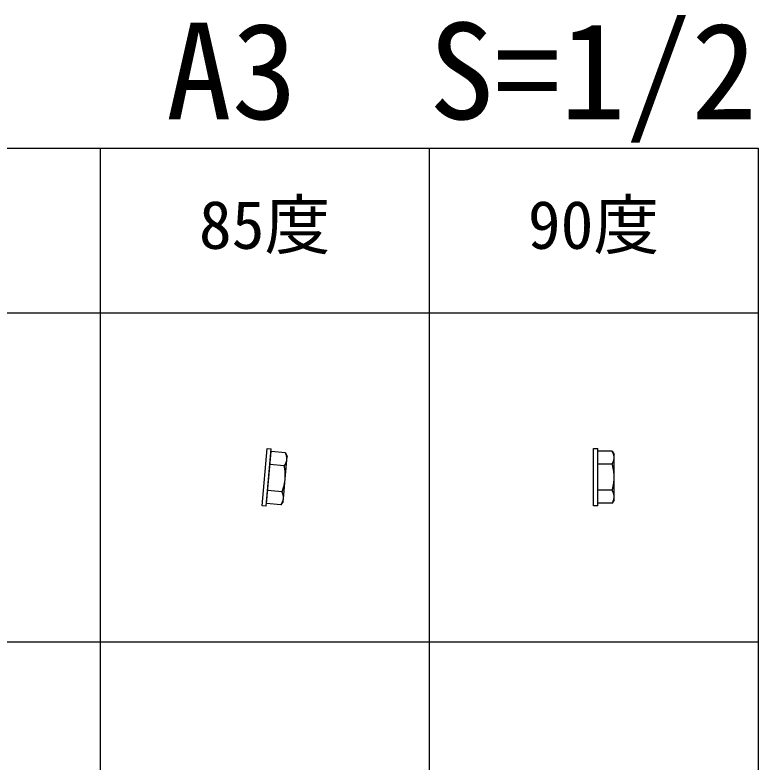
# Model space of a CAD drawing. Units: millimetres, scale not verified. Extents: x -390 to 390, y -176 to 193.
# Drawn here: x 299.6 to 390, y 101.4 to 192.2 of the extents above; entities that cross this region are included whole.
import ezdxf
from ezdxf.enums import TextEntityAlignment as Align

# ---------------------------------------------------------------- set-up
doc = ezdxf.new("R2010")
doc.units = ezdxf.units.MM
doc.header["$LTSCALE"] = 2
for name, color, linetype in [('0-0_0', 3, 'Continuous'), ('F-0', 4, 'Continuous'), ('F-E', 7, 'Continuous')]:
    doc.layers.add(name, color=color, linetype=linetype)
doc.styles.add('ＭＳ ゴシック', font='')
doc.styles.get('ＭＳ ゴシック').set_extended_font_data('MS Gothic')

msp = doc.modelspace()

# ---------------------------------------------------------------- linework, layer by layer
at = {"layer": '0-0_0'}
for p, q in [((329.695, 132.513), (330.305, 139.487)), ((330.193, 132.47), (330.803, 139.443)), ((330.221, 132.793), (330.775, 139.12)), ((330.305, 139.487), (330.803, 139.443)), ((332.523, 138.967), (330.775, 139.12)), ((332.523, 138.967), (332.73, 138.522)), ((370, 132.5), (370, 139.5)), ((370, 139.5), (370.5, 139.5)), ((370.5, 132.5), (370.5, 139.5)), ((372.254, 139.175), (370.5, 139.175)), ((370.5, 132.825), (370.5, 139.175)), ((372.254, 139.175), (372.5, 138.75)), ((332.49, 135.782), (332.73, 138.522)), ((372.5, 136), (372.5, 138.75)), ((332.384, 137.385), (330.636, 137.538)), ((372.254, 137.588), (370.5, 137.588)), ((332.283, 133.409), (332.49, 135.782)), ((372.5, 133.618), (372.5, 136)), ((372.254, 134.412), (370.5, 134.412)), ((332.107, 134.222), (330.36, 134.375)), ((372.5, 133.25), (372.5, 133.618)), ((331.969, 132.64), (330.221, 132.793)), ((332.251, 133.043), (331.969, 132.64)), ((332.251, 133.043), (332.283, 133.409)), ((372.254, 132.825), (370.5, 132.825)), ((372.5, 133.25), (372.254, 132.825)), ((330.193, 132.47), (329.695, 132.513)), ((370.5, 132.5), (370, 132.5))]:
    msp.add_line(p, q, dxfattribs=at)
for points in [[(332.584, 138.824), (332.576, 138.844), (332.568, 138.865), (332.559, 138.885), (332.541, 138.926), (332.523, 138.967)], [(372.328, 139.038), (372.318, 139.058), (372.308, 139.078), (372.298, 139.097), (372.276, 139.137), (372.254, 139.175)], [(372.5, 138.382), (372.5, 138.395), (372.5, 138.407), (372.499, 138.433), (372.498, 138.445), (372.498, 138.458), (372.497, 138.471), (372.496, 138.483), (372.493, 138.508), (372.492, 138.521), (372.49, 138.534), (372.489, 138.546), (372.487, 138.559), (372.485, 138.572), (372.483, 138.585), (372.48, 138.602), (372.476, 138.619), (372.473, 138.637), (372.469, 138.654), (372.465, 138.671), (372.461, 138.689), (372.457, 138.706), (372.452, 138.723), (372.447, 138.74), (372.442, 138.757), (372.436, 138.775), (372.431, 138.792), (372.425, 138.809), (372.419, 138.826), (372.413, 138.843), (372.406, 138.86), (372.399, 138.88), (372.391, 138.9), (372.383, 138.92), (372.374, 138.94), (372.365, 138.96), (372.356, 138.979), (372.347, 138.999), (372.338, 139.019), (372.328, 139.038)], [(332.384, 137.385), (332.401, 137.41), (332.418, 137.435), (332.434, 137.46), (332.451, 137.485), (332.466, 137.51), (332.482, 137.535), (332.496, 137.561), (332.511, 137.586), (332.525, 137.612), (332.539, 137.637), (332.552, 137.663), (332.564, 137.689), (332.577, 137.714), (332.583, 137.727), (332.588, 137.74), (332.594, 137.753), (332.599, 137.766), (332.605, 137.779), (332.61, 137.792), (332.619, 137.815), (332.627, 137.837), (332.635, 137.86), (332.642, 137.882), (332.646, 137.894), (332.649, 137.905), (332.653, 137.916), (332.656, 137.928), (332.662, 137.95), (332.665, 137.962), (332.668, 137.973), (332.671, 137.984), (332.673, 137.996), (332.676, 138.007), (332.678, 138.018), (332.68, 138.03), (332.682, 138.041), (332.686, 138.064), (332.688, 138.075), (332.69, 138.086)], [(332.698, 138.155), (332.699, 138.168), (332.7, 138.18), (332.701, 138.206), (332.702, 138.218), (332.702, 138.231), (332.703, 138.243), (332.703, 138.256), (332.702, 138.282), (332.702, 138.294), (332.702, 138.307), (332.701, 138.32), (332.7, 138.333), (332.7, 138.346), (332.699, 138.358), (332.697, 138.376), (332.695, 138.393), (332.693, 138.411), (332.691, 138.429), (332.689, 138.446), (332.686, 138.464), (332.683, 138.481), (332.68, 138.499), (332.676, 138.517), (332.673, 138.534), (332.669, 138.552), (332.665, 138.569), (332.661, 138.587), (332.656, 138.605), (332.652, 138.622), (332.647, 138.64), (332.641, 138.66), (332.634, 138.681), (332.628, 138.701), (332.621, 138.722), (332.614, 138.742), (332.607, 138.763), (332.6, 138.783), (332.592, 138.804), (332.584, 138.824)], [(332.69, 138.086), (332.692, 138.098), (332.693, 138.109), (332.694, 138.121), (332.696, 138.132), (332.697, 138.144), (332.698, 138.155)], [(372.254, 137.588), (372.269, 137.614), (372.284, 137.64), (372.298, 137.666), (372.312, 137.693), (372.325, 137.719), (372.338, 137.746), (372.351, 137.772), (372.363, 137.799), (372.375, 137.825), (372.386, 137.852), (372.397, 137.879), (372.407, 137.906), (372.417, 137.933), (372.422, 137.946), (372.427, 137.959), (372.431, 137.973), (372.436, 137.986), (372.44, 138), (372.444, 138.013), (372.451, 138.036), (372.457, 138.059), (372.463, 138.083), (372.468, 138.106), (372.471, 138.117), (372.473, 138.129), (372.476, 138.14), (372.478, 138.152), (372.482, 138.175), (372.484, 138.186), (372.486, 138.198), (372.487, 138.209), (372.489, 138.221), (372.491, 138.232), (372.492, 138.244), (372.493, 138.256), (372.494, 138.267), (372.496, 138.29), (372.497, 138.301), (372.498, 138.313)], [(372.498, 138.313), (372.498, 138.325), (372.499, 138.336), (372.499, 138.348), (372.5, 138.359), (372.5, 138.371), (372.5, 138.382)], [(332.49, 135.782), (332.496, 135.851), (332.501, 135.92), (332.504, 135.988), (332.506, 136.057), (332.508, 136.125), (332.509, 136.194), (332.508, 136.262), (332.507, 136.33), (332.505, 136.399), (332.502, 136.467), (332.498, 136.535), (332.493, 136.604), (332.488, 136.672), (332.481, 136.74), (332.474, 136.809), (332.466, 136.877), (332.458, 136.941), (332.449, 137.005), (332.439, 137.068), (332.429, 137.132), (332.408, 137.259), (332.384, 137.385)], [(372.5, 136), (372.5, 136.069), (372.498, 136.138), (372.495, 136.207), (372.492, 136.275), (372.488, 136.343), (372.482, 136.411), (372.476, 136.479), (372.469, 136.548), (372.461, 136.615), (372.452, 136.683), (372.442, 136.751), (372.431, 136.819), (372.42, 136.886), (372.407, 136.954), (372.394, 137.021), (372.38, 137.089), (372.366, 137.151), (372.352, 137.214), (372.337, 137.277), (372.322, 137.339), (372.289, 137.464), (372.254, 137.588)], [(332.107, 134.222), (332.153, 134.342), (332.196, 134.463), (332.217, 134.524), (332.237, 134.585), (332.257, 134.647), (332.276, 134.708), (332.296, 134.774), (332.315, 134.84), (332.333, 134.906), (332.351, 134.973), (332.367, 135.039), (332.383, 135.106), (332.398, 135.172), (332.412, 135.239), (332.425, 135.306), (332.437, 135.374), (332.448, 135.441), (332.459, 135.509), (332.468, 135.577), (332.476, 135.645), (332.484, 135.713), (332.49, 135.782)], [(372.254, 134.412), (372.289, 134.536), (372.322, 134.661), (372.337, 134.723), (372.352, 134.786), (372.366, 134.849), (372.38, 134.911), (372.394, 134.979), (372.407, 135.046), (372.42, 135.114), (372.431, 135.181), (372.442, 135.249), (372.452, 135.317), (372.461, 135.385), (372.469, 135.453), (372.476, 135.52), (372.482, 135.589), (372.488, 135.657), (372.492, 135.725), (372.495, 135.793), (372.498, 135.862), (372.5, 135.931), (372.5, 136)], [(372.338, 134.254), (372.325, 134.281), (372.312, 134.307), (372.298, 134.334), (372.284, 134.36), (372.269, 134.386), (372.254, 134.412)], [(332.177, 134.057), (332.167, 134.085), (332.155, 134.112), (332.144, 134.14), (332.132, 134.167), (332.12, 134.194), (332.107, 134.222)], [(332.282, 133.397), (332.284, 133.421), (332.285, 133.432), (332.285, 133.444), (332.286, 133.455), (332.286, 133.467), (332.287, 133.478), (332.287, 133.49), (332.287, 133.501), (332.287, 133.524), (332.287, 133.536), (332.287, 133.548), (332.287, 133.559), (332.286, 133.571), (332.285, 133.582), (332.285, 133.594), (332.284, 133.606), (332.282, 133.629), (332.281, 133.641), (332.28, 133.652), (332.278, 133.664), (332.277, 133.676), (332.275, 133.687), (332.272, 133.711), (332.268, 133.734), (332.264, 133.758), (332.259, 133.782), (332.256, 133.795), (332.253, 133.809), (332.25, 133.823), (332.247, 133.837), (332.243, 133.85), (332.24, 133.864), (332.232, 133.892), (332.224, 133.919), (332.216, 133.947), (332.207, 133.974), (332.197, 134.002), (332.188, 134.03), (332.177, 134.057)], [(372.254, 132.825), (372.275, 132.861), (372.295, 132.897), (372.314, 132.934), (372.323, 132.952), (372.332, 132.97), (372.341, 132.988), (372.35, 133.007), (372.358, 133.025), (372.367, 133.043), (372.375, 133.062), (372.383, 133.08), (372.39, 133.099), (372.398, 133.117), (372.405, 133.136), (372.412, 133.154), (372.418, 133.173), (372.425, 133.191), (372.431, 133.21), (372.437, 133.228), (372.443, 133.247), (372.448, 133.266), (372.454, 133.284), (372.459, 133.303), (372.463, 133.322), (372.468, 133.34), (372.472, 133.359), (372.476, 133.378), (372.479, 133.397), (372.483, 133.415), (372.485, 133.428), (372.487, 133.441), (372.489, 133.454), (372.49, 133.466), (372.492, 133.479), (372.493, 133.492), (372.495, 133.504), (372.496, 133.517), (372.497, 133.53), (372.498, 133.542)], [(372.5, 133.605), (372.5, 133.629), (372.5, 133.641), (372.499, 133.652), (372.499, 133.664), (372.498, 133.676), (372.498, 133.687), (372.497, 133.699), (372.496, 133.71), (372.494, 133.733), (372.493, 133.745), (372.492, 133.756), (372.491, 133.768), (372.489, 133.779), (372.487, 133.791), (372.486, 133.802), (372.484, 133.814), (372.48, 133.837), (372.478, 133.848), (372.476, 133.86), (372.473, 133.871), (372.471, 133.883), (372.468, 133.894), (372.463, 133.918), (372.457, 133.941), (372.451, 133.964), (372.444, 133.987), (372.44, 134), (372.436, 134.014), (372.431, 134.027), (372.427, 134.041), (372.422, 134.054), (372.417, 134.067), (372.407, 134.094), (372.397, 134.121), (372.386, 134.148), (372.375, 134.175), (372.363, 134.201), (372.351, 134.228), (372.338, 134.254)], [(372.498, 133.542), (372.498, 133.555), (372.499, 133.567), (372.499, 133.58), (372.5, 133.605)], [(331.969, 132.64), (331.993, 132.674), (332.016, 132.709), (332.038, 132.744), (332.049, 132.761), (332.059, 132.778), (332.07, 132.796), (332.08, 132.813), (332.09, 132.831), (332.1, 132.848), (332.11, 132.866), (332.119, 132.884), (332.128, 132.901), (332.137, 132.919), (332.146, 132.937), (332.155, 132.955), (332.163, 132.973), (332.171, 132.991), (332.179, 133.008), (332.186, 133.026), (332.194, 133.044), (332.201, 133.063), (332.208, 133.081), (332.214, 133.099), (332.221, 133.117), (332.227, 133.135), (332.232, 133.154), (332.238, 133.172), (332.243, 133.19), (332.248, 133.209), (332.251, 133.221), (332.254, 133.234), (332.257, 133.246), (332.26, 133.259), (332.263, 133.271), (332.265, 133.284), (332.267, 133.296), (332.27, 133.309), (332.272, 133.321), (332.274, 133.334)], [(332.274, 133.334), (332.276, 133.346), (332.277, 133.359), (332.279, 133.371), (332.282, 133.397)]]:
    msp.add_lwpolyline(points, dxfattribs=at)
at = {"layer": 'F-0', "color": 6}
for p, q in [((-390, 176), (390, 176)), ((390, 176), (390, -176)), ((-390, 156), (390, 156))]:
    msp.add_line(p, q, dxfattribs=at)
at = {"layer": 'F-0'}
for p, q in [((310, 176), (310, -176)), ((350, 176), (350, -176)), ((-370, 116), (390, 116))]:
    msp.add_line(p, q, dxfattribs=at)

# ---------------------------------------------------------------- texts
at = {"layer": 'F-E', "style": 'ＭＳ ゴシック'}
for s, height, p in [('A3\u3000S=1/2', 11.73, (318, 176)), ('85度', 5.865, (322, 162)), ('90度', 5.865, (362, 162))]:
    msp.add_text(s, height=height, dxfattribs=at).set_placement(p, align=Align.BOTTOM_LEFT)

doc.saveas('drawing.dxf')
